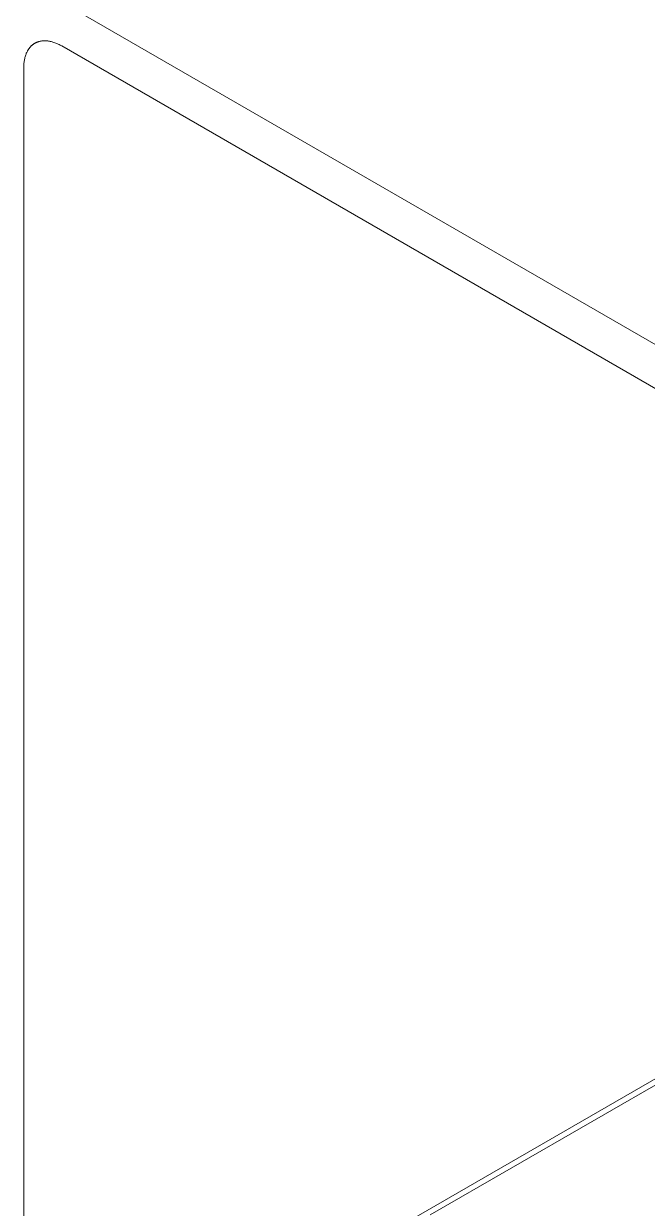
# Model space of a CAD drawing. Header units: millimetres. Extents: x -208 to 4974, y -28 to 3137.
# Drawn here: x 3396.2 to 3456.6, y 1824 to 1938.7 of the extents above; entities that cross this region are included whole.
import ezdxf

# ---------------------------------------------------------------- set-up
doc = ezdxf.new("R2010")
doc.units = ezdxf.units.MM
doc.layers.add('ZANO_R', color=7, linetype='Continuous', lineweight=0)

msp = doc.modelspace()

# ---------------------------------------------------------------- linework, layer by layer
at = {"layer": 'ZANO_R'}
for p, q in [((3399.92, 1940.79), (3546.88, 1855.94)), ((3396.6, 1936.03), (3396.58, 1935.99)), ((3396.62, 1936.07), (3396.6, 1936.03)), ((3396.64, 1936.1), (3396.62, 1936.07)), ((3396.66, 1936.14), (3396.64, 1936.1)), ((3396.68, 1936.17), (3396.66, 1936.14)), ((3396.7, 1936.21), (3396.68, 1936.17)), ((3396.72, 1936.24), (3396.7, 1936.21)), ((3396.75, 1936.28), (3396.72, 1936.24)), ((3396.77, 1936.31), (3396.75, 1936.28)), ((3396.8, 1936.34), (3396.77, 1936.31)), ((3396.82, 1936.37), (3396.8, 1936.34)), ((3396.85, 1936.4), (3396.82, 1936.37)), ((3396.87, 1936.43), (3396.85, 1936.4)), ((3396.9, 1936.46), (3396.87, 1936.43)), ((3396.93, 1936.49), (3396.9, 1936.46)), ((3396.95, 1936.52), (3396.93, 1936.49)), ((3396.98, 1936.55), (3396.95, 1936.52)), ((3397.01, 1936.58), (3396.98, 1936.55)), ((3397.04, 1936.6), (3397.01, 1936.58)), ((3397.07, 1936.63), (3397.04, 1936.6)), ((3397.1, 1936.65), (3397.07, 1936.63)), ((3397.13, 1936.68), (3397.1, 1936.65)), ((3397.16, 1936.7), (3397.13, 1936.68)), ((3397.19, 1936.72), (3397.16, 1936.7)), ((3397.22, 1936.74), (3397.19, 1936.72)), ((3397.26, 1936.77), (3397.22, 1936.74)), ((3397.29, 1936.79), (3397.26, 1936.77)), ((3397.32, 1936.81), (3397.29, 1936.79)), ((3397.36, 1936.83), (3397.32, 1936.81)), ((3397.39, 1936.84), (3397.36, 1936.83)), ((3397.43, 1936.86), (3397.39, 1936.84)), ((3397.46, 1936.88), (3397.43, 1936.86)), ((3397.5, 1936.89), (3397.46, 1936.88)), ((3397.53, 1936.91), (3397.5, 1936.89)), ((3397.57, 1936.92), (3397.53, 1936.91)), ((3397.6, 1936.94), (3397.57, 1936.92)), ((3397.64, 1936.95), (3397.6, 1936.94)), ((3397.68, 1936.96), (3397.64, 1936.95)), ((3397.72, 1936.97), (3397.68, 1936.96)), ((3397.75, 1936.98), (3397.72, 1936.97)), ((3397.79, 1936.99), (3397.75, 1936.98)), ((3397.83, 1937), (3397.79, 1936.99)), ((3397.87, 1937.01), (3397.83, 1937)), ((3397.91, 1937.02), (3397.87, 1937.01)), ((3397.95, 1937.02), (3397.91, 1937.02)), ((3397.99, 1937.03), (3397.95, 1937.02)), ((3398.03, 1937.04), (3397.99, 1937.03)), ((3398.07, 1937.04), (3398.03, 1937.04)), ((3398.11, 1937.04), (3398.07, 1937.04)), ((3398.15, 1937.05), (3398.11, 1937.04)), ((3398.19, 1937.05), (3398.15, 1937.05)), ((3398.23, 1937.05), (3398.19, 1937.05)), ((3398.27, 1937.05), (3398.23, 1937.05)), ((3398.32, 1937.05), (3398.27, 1937.05)), ((3398.36, 1937.05), (3398.32, 1937.05)), ((3398.4, 1937.05), (3398.36, 1937.05)), ((3398.48, 1937.04), (3398.4, 1937.05)), ((3398.57, 1937.03), (3398.48, 1937.04)), ((3398.65, 1937.02), (3398.57, 1937.03)), ((3398.74, 1937.01), (3398.65, 1937.02)), ((3398.82, 1936.99), (3398.74, 1937.01)), ((3398.91, 1936.97), (3398.82, 1936.99)), ((3399, 1936.95), (3398.91, 1936.97)), ((3399.08, 1936.92), (3399, 1936.95)), ((3399.17, 1936.89), (3399.08, 1936.92)), ((3399.25, 1936.86), (3399.17, 1936.89)), ((3399.34, 1936.83), (3399.25, 1936.86)), ((3399.42, 1936.8), (3399.34, 1936.83)), ((3399.51, 1936.76), (3399.42, 1936.8)), ((3399.59, 1936.72), (3399.51, 1936.76)), ((3399.67, 1936.68), (3399.59, 1936.72)), ((3399.76, 1936.64), (3399.67, 1936.68)), ((3399.84, 1936.6), (3399.76, 1936.64)), ((3399.92, 1936.55), (3399.84, 1936.6)), ((3546.88, 1851.7), (3399.92, 1936.55)), ((3396.27, 1934.89), (3396.26, 1934.8)), ((3396.28, 1934.98), (3396.27, 1934.89)), ((3396.29, 1935.07), (3396.28, 1934.98)), ((3396.31, 1935.16), (3396.29, 1935.07)), ((3396.32, 1935.25), (3396.31, 1935.16)), ((3396.34, 1935.34), (3396.32, 1935.25)), ((3396.37, 1935.43), (3396.34, 1935.34)), ((3396.39, 1935.51), (3396.37, 1935.43)), ((3396.41, 1935.6), (3396.39, 1935.51)), ((3396.44, 1935.68), (3396.41, 1935.6)), ((3396.47, 1935.76), (3396.44, 1935.68)), ((3396.5, 1935.84), (3396.47, 1935.76)), ((3396.54, 1935.92), (3396.5, 1935.84)), ((3396.58, 1935.99), (3396.54, 1935.92)), ((3396.26, 1934.8), (3396.25, 1934.71)), ((3396.25, 1934.71), (3396.25, 1934.62)), ((3396.25, 1934.62), (3396.25, 1934.52)), ((3396.25, 1934.52), (3396.25, 1934.43)), ((3396.25, 1934.43), (3396.25, 1802.92)), ((3431.25, 1821.49), (3515.23, 1869.97)), ((3435.57, 1823.38), (3515.76, 1869.67))]:
    msp.add_line(p, q, dxfattribs=at)

doc.saveas('drawing.dxf')
